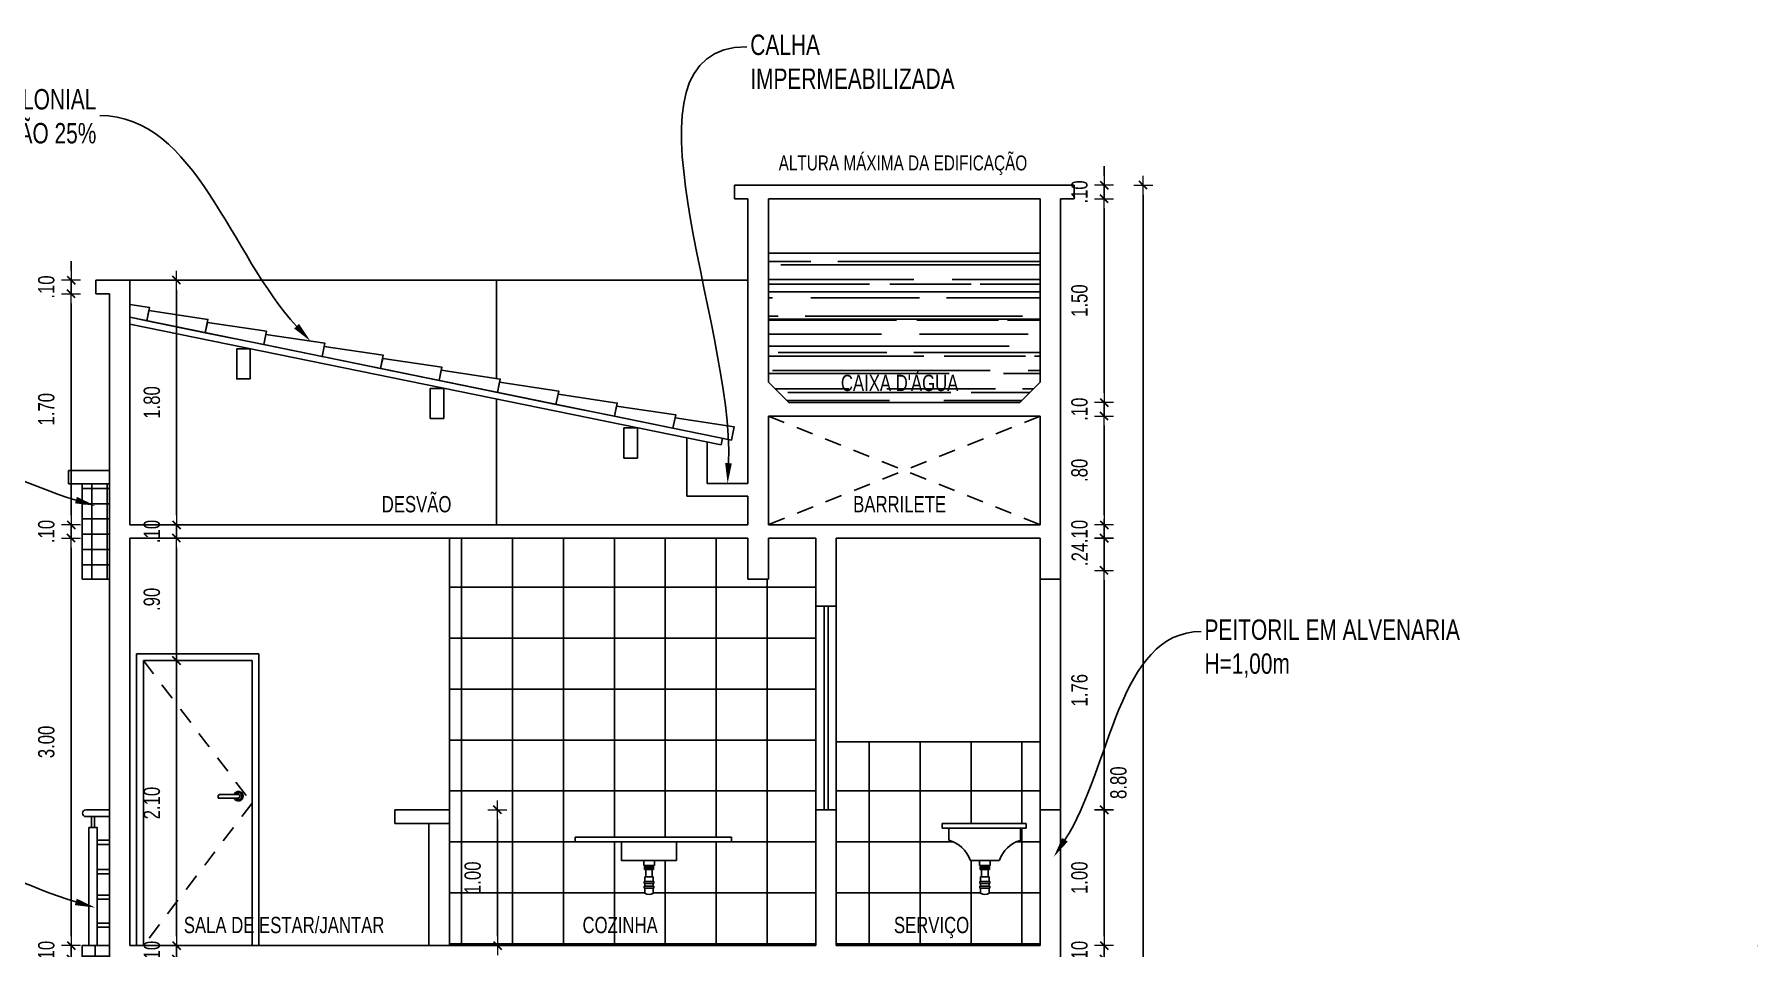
# Model space of a CAD drawing. Extents: x 425 to 531, y 796 to 840.
# Drawn here: x 479.01 to 491.63, y 801.89 to 808.62 of the extents above; entities that cross this region are included whole.
import ezdxf
from ezdxf import colors
from ezdxf.entities.mleader import LeaderData, LeaderLine
from ezdxf.enums import TextEntityAlignment as Align
from ezdxf.math import Vec2, Vec3

# ---------------------------------------------------------------- set-up
doc = ezdxf.new("R2010")
doc.units = 0
doc.header["$MEASUREMENT"] = 0
doc.header["$PDSIZE"] = -5
doc.linetypes.add('CONTINU', pattern=[0])
doc.linetypes.add('HIDDEN2', pattern=[0.1875, 0.125, -0.0625])
doc.layers.get('0').update_dxf_attribs({"linetype": 'CONTINUOUS'})
doc.layers.get('Defpoints').update_dxf_attribs({"linetype": 'CONTINUOUS'})
for name, color, linetype in [('AR-PIS', 1, 'CONTINUOUS'), ('BANHO_COZINHA', 7, 'CONTINUOUS'), ('COTA', 7, 'CONTINUOUS'), ('E-pen-y', 2, 'CONTINUOUS'), ('E-txt-g', 3, 'CONTINUOUS'), ('Indic_Corte_Vista', 2, 'CONTINUOUS'), ('VIGA H20', 2, 'CONTINUOUS')]:
    doc.layers.add(name, color=color, linetype=linetype)
for name, color, linetype, lineweight in [('E-Pen-C', 4, 'CONTINUOUS', 15), ('E-Pen-G', 3, 'CONTINUOUS', 30), ('E-Txt-W', 7, 'CONTINUOUS', 20)]:
    doc.layers.add(name, color=color, linetype=linetype, lineweight=lineweight)
doc.styles.add('F2', font='swisscl.ttf')
doc.styles.add('REG60', font='romans.shx', dxfattribs={"width": 0.8, "height": 0.15})
doc.styles.add('REG80', font='romans.shx', dxfattribs={"width": 0.8, "height": 0.2})
doc.dimstyles.new('DIMENSION-1', dxfattribs={"dimtxt": 0.11, "dimasz": 0.07, "dimexe": 1, "dimexo": 0, "dimgap": 0.12, "dimtad": 1, "dimzin": 7, "dimdsep": 46, "dimtxsty": 'F2', "dimblk1": 'TRACO', "dimblk2": 'TRACO', "dimsah": 1, "dimcen": 1, "dimse1": 1, "dimse2": 1, "dimclrd": 256, "dimclre": 256, "dimclrt": 6, "dimadec": 0, "dimazin": 0, "dimtfac": 1, "dimtix": 1, "dimtmove": 2, "dimatfit": 3, "dimldrblk": 'TRACO', "dimfxl": 1, "dimtolj": 1, "dimtzin": 0, "dimarcsym": 0})
pattern_1 = [(90, (-255.0918, -8.078), (-0.375, 6e-17), []), (180, (-255.0918, -8.078), (-6e-17, -0.375), [])]

# ---------------------------------------------------------------- blocks, each defined once
blk = doc.blocks.new('TRACO')
at = {"layer": 'E-Pen-C'}
for p, q in [((-1, 0), (1, 0)), ((0, 1), (0, -1))]:
    blk.add_line(p, q, dxfattribs=at)
at = {"layer": 'E-Pen-G'}
blk.add_line((-0.42, -0.42), (0.42, 0.42), dxfattribs=at)
blk = doc.blocks.new('*D120')
at = {"color": 4, "linetype": 'Continuous', "lineweight": -2, "transparency": 16777216}
blk.add_line((491.77, 798.778), (491.77, 801.838), dxfattribs=at)
at = {"layer": 'Defpoints', "color": 0, "linetype": 'CONTINU', "transparency": 16777216}
for p in [(491.77, 801.908), (492.048, 801.908), (492.048, 798.708)]:
    blk.add_point(p, dxfattribs=at)
at = {"color": 4, "linetype": 'CONTINU', "lineweight": -2, "transparency": 16777216, "xscale": 0.07, "yscale": 0.07, "zscale": 0.07}
for p, rotation in [((491.77, 801.908), 90), ((491.77, 798.708), 270)]:
    blk.add_blockref('TRACO', p, dxfattribs=dict(at, rotation=rotation))
at = {"color": 4, "linetype": 'CONTINU', "transparency": 16777216, "insert": (491.588, 800.308), "char_height": 0.12, "attachment_point": 5, "rotation": 90, "style": 'F2'}
blk.add_mtext('\\A1;3.20', dxfattribs=at)
blk = doc.blocks.new('TXT-AMB75')
at = {"layer": 'E-txt-g', "style": 'REG80', "width": 0.8, "flags": 8}
blk.add_attdef('TXT', text='', height=0.2, dxfattribs=at).set_placement((0.005, 0.296), align=Align.CENTER)
at = {"layer": 'E-Txt-W', "style": 'REG60', "width": 0.8, "flags": 8}
blk.add_attdef('TXT', text='', height=0.15, dxfattribs=at).set_placement((0.005, 0.027), align=Align.CENTER)
blk = doc.blocks.new('*D418')
at = {"color": 4, "linetype": 'Continuous', "lineweight": -2, "transparency": 16777216}
blk.add_line((479.285, 804.838), (479.285, 801.978), dxfattribs=at)
at = {"layer": 'Defpoints', "color": 0, "linetype": 'CONTINU', "transparency": 16777216}
for p in [(479.646, 804.908), (479.285, 801.908), (479.646, 801.908)]:
    blk.add_point(p, dxfattribs=at)
at = {"color": 4, "linetype": 'CONTINU', "lineweight": -2, "transparency": 16777216, "xscale": 0.07, "yscale": 0.07, "zscale": 0.07}
for p, rotation in [((479.285, 804.908), 90), ((479.285, 801.908), 270)]:
    blk.add_blockref('TRACO', p, dxfattribs=dict(at, rotation=rotation))
at = {"color": 4, "linetype": 'CONTINU', "transparency": 16777216, "insert": (479.103, 803.408), "char_height": 0.12, "attachment_point": 5, "rotation": 90, "style": 'F2'}
blk.add_mtext('\\A1;3.00', dxfattribs=at)
blk = doc.blocks.new('*D415')
at = {"color": 4, "linetype": 'Continuous', "lineweight": -2, "transparency": 16777216}
for p, q in [((479.285, 806.878), (479.285, 806.948)), ((479.285, 806.808), (479.285, 806.708)), ((479.285, 806.638), (479.285, 806.568))]:
    blk.add_line(p, q, dxfattribs=at)
at = {"layer": 'Defpoints', "color": 0, "linetype": 'CONTINU', "transparency": 16777216}
for p in [(479.995, 806.808), (479.285, 806.708), (479.995, 806.708)]:
    blk.add_point(p, dxfattribs=at)
at = {"color": 4, "linetype": 'CONTINU', "lineweight": -2, "transparency": 16777216, "xscale": 0.07, "yscale": 0.07, "zscale": 0.07}
for p, rotation in [((479.285, 806.808), 270), ((479.285, 806.708), 90)]:
    blk.add_blockref('TRACO', p, dxfattribs=dict(at, rotation=rotation))
at = {"color": 4, "linetype": 'CONTINU', "transparency": 16777216, "insert": (479.103, 806.758), "char_height": 0.12, "attachment_point": 5, "rotation": 90, "style": 'F2'}
blk.add_mtext('\\A1;.10', dxfattribs=at)
blk = doc.blocks.new('*D416')
at = {"color": 4, "linetype": 'Continuous', "lineweight": -2, "transparency": 16777216}
blk.add_line((479.285, 806.638), (479.285, 805.078), dxfattribs=at)
at = {"layer": 'Defpoints', "color": 0, "linetype": 'CONTINU', "transparency": 16777216}
for p in [(479.695, 806.708), (479.285, 805.008), (479.945, 805.008)]:
    blk.add_point(p, dxfattribs=at)
at = {"color": 4, "linetype": 'CONTINU', "lineweight": -2, "transparency": 16777216, "xscale": 0.07, "yscale": 0.07, "zscale": 0.07}
for p, rotation in [((479.285, 806.708), 90), ((479.285, 805.008), 270)]:
    blk.add_blockref('TRACO', p, dxfattribs=dict(at, rotation=rotation))
at = {"color": 4, "linetype": 'CONTINU', "transparency": 16777216, "insert": (479.103, 805.858), "char_height": 0.12, "attachment_point": 5, "rotation": 90, "style": 'F2'}
blk.add_mtext('\\A1;1.70', dxfattribs=at)
blk = doc.blocks.new('*D417')
at = {"color": 4, "linetype": 'Continuous', "lineweight": -2, "transparency": 16777216}
for p, q in [((479.285, 805.078), (479.285, 805.148)), ((479.285, 805.008), (479.285, 804.908)), ((479.285, 804.838), (479.285, 804.768))]:
    blk.add_line(p, q, dxfattribs=at)
at = {"layer": 'Defpoints', "color": 0, "linetype": 'CONTINU', "transparency": 16777216}
for p in [(479.285, 804.908), (479.945, 805.008), (479.945, 804.908)]:
    blk.add_point(p, dxfattribs=at)
at = {"color": 4, "linetype": 'CONTINU', "lineweight": -2, "transparency": 16777216, "xscale": 0.07, "yscale": 0.07, "zscale": 0.07}
for p, rotation in [((479.285, 805.008), 270), ((479.285, 804.908), 90)]:
    blk.add_blockref('TRACO', p, dxfattribs=dict(at, rotation=rotation))
at = {"color": 4, "linetype": 'CONTINU', "transparency": 16777216, "insert": (479.103, 804.958), "char_height": 0.12, "attachment_point": 5, "rotation": 90, "style": 'F2'}
blk.add_mtext('\\A1;.10', dxfattribs=at)
blk = doc.blocks.new('*D446')
at = {"color": 4, "linetype": 'Continuous', "lineweight": -2, "transparency": 16777216}
for p, q in [((479.285, 801.978), (479.285, 802.048)), ((479.285, 801.908), (479.285, 801.808)), ((479.285, 801.738), (479.285, 801.668))]:
    blk.add_line(p, q, dxfattribs=at)
at = {"layer": 'Defpoints', "color": 0, "linetype": 'CONTINU', "transparency": 16777216}
for p in [(479.946, 801.908), (479.285, 801.808), (479.946, 801.808)]:
    blk.add_point(p, dxfattribs=at)
at = {"color": 4, "linetype": 'CONTINU', "lineweight": -2, "transparency": 16777216, "xscale": 0.07, "yscale": 0.07, "zscale": 0.07}
for p, rotation in [((479.285, 801.908), 270), ((479.285, 801.808), 90)]:
    blk.add_blockref('TRACO', p, dxfattribs=dict(at, rotation=rotation))
at = {"color": 4, "linetype": 'CONTINU', "transparency": 16777216, "insert": (479.103, 801.858), "char_height": 0.12, "attachment_point": 5, "rotation": 90, "style": 'F2'}
blk.add_mtext('\\A1;.10', dxfattribs=at)
blk = doc.blocks.new('*D423')
at = {"color": 4, "linetype": 'Continuous', "lineweight": -2, "transparency": 16777216}
for p, q in [((480.061, 801.978), (480.061, 802.048)), ((480.061, 801.808), (480.061, 801.908)), ((480.061, 801.738), (480.061, 801.668))]:
    blk.add_line(p, q, dxfattribs=at)
at = {"layer": 'Defpoints', "color": 0, "linetype": 'CONTINU', "transparency": 16777216}
for p in [(479.717, 801.908), (480.061, 801.908), (479.717, 801.808)]:
    blk.add_point(p, dxfattribs=at)
at = {"color": 4, "linetype": 'CONTINU', "lineweight": -2, "transparency": 16777216, "xscale": 0.07, "yscale": 0.07, "zscale": 0.07}
for p, rotation in [((480.061, 801.908), 270), ((480.061, 801.808), 90)]:
    blk.add_blockref('TRACO', p, dxfattribs=dict(at, rotation=rotation))
at = {"color": 4, "linetype": 'CONTINU', "transparency": 16777216, "insert": (479.88, 801.858), "char_height": 0.12, "attachment_point": 5, "rotation": 90, "style": 'F2'}
blk.add_mtext('\\A1;.10', dxfattribs=at)
blk = doc.blocks.new('*D424')
at = {"color": 4, "linetype": 'Continuous', "lineweight": -2, "transparency": 16777216}
blk.add_line((480.061, 801.978), (480.061, 803.938), dxfattribs=at)
at = {"layer": 'Defpoints', "color": 0, "linetype": 'CONTINU', "transparency": 16777216}
for p in [(479.817, 804.008), (480.061, 804.008), (479.717, 801.908)]:
    blk.add_point(p, dxfattribs=at)
at = {"color": 4, "linetype": 'CONTINU', "lineweight": -2, "transparency": 16777216, "xscale": 0.07, "yscale": 0.07, "zscale": 0.07}
for p, rotation in [((480.061, 804.008), 90), ((480.061, 801.908), 270)]:
    blk.add_blockref('TRACO', p, dxfattribs=dict(at, rotation=rotation))
at = {"color": 4, "linetype": 'CONTINU', "transparency": 16777216, "insert": (479.88, 802.958), "char_height": 0.12, "attachment_point": 5, "rotation": 90, "style": 'F2'}
blk.add_mtext('\\A1;2.10', dxfattribs=at)
blk = doc.blocks.new('*D426')
at = {"color": 4, "linetype": 'Continuous', "lineweight": -2, "transparency": 16777216}
for p, q in [((480.061, 805.078), (480.061, 805.148)), ((480.061, 804.908), (480.061, 805.008)), ((480.061, 804.838), (480.061, 804.768))]:
    blk.add_line(p, q, dxfattribs=at)
at = {"layer": 'Defpoints', "color": 0, "linetype": 'CONTINU', "transparency": 16777216}
for p in [(479.717, 805.008), (479.717, 804.908), (480.061, 805.008)]:
    blk.add_point(p, dxfattribs=at)
at = {"color": 4, "linetype": 'CONTINU', "lineweight": -2, "transparency": 16777216, "xscale": 0.07, "yscale": 0.07, "zscale": 0.07}
for p, rotation in [((480.061, 805.008), 270), ((480.061, 804.908), 90)]:
    blk.add_blockref('TRACO', p, dxfattribs=dict(at, rotation=rotation))
at = {"color": 4, "linetype": 'CONTINU', "transparency": 16777216, "insert": (479.88, 804.958), "char_height": 0.12, "attachment_point": 5, "rotation": 90, "style": 'F2'}
blk.add_mtext('\\A1;.10', dxfattribs=at)
blk = doc.blocks.new('*D425')
at = {"color": 4, "linetype": 'Continuous', "lineweight": -2, "transparency": 16777216}
blk.add_line((480.061, 804.078), (480.061, 804.838), dxfattribs=at)
at = {"layer": 'Defpoints', "color": 0, "linetype": 'CONTINU', "transparency": 16777216}
for p in [(479.717, 804.908), (480.061, 804.908), (479.817, 804.008)]:
    blk.add_point(p, dxfattribs=at)
at = {"color": 4, "linetype": 'CONTINU', "lineweight": -2, "transparency": 16777216, "xscale": 0.07, "yscale": 0.07, "zscale": 0.07}
for p, rotation in [((480.061, 804.908), 90), ((480.061, 804.008), 270)]:
    blk.add_blockref('TRACO', p, dxfattribs=dict(at, rotation=rotation))
at = {"color": 4, "linetype": 'CONTINU', "transparency": 16777216, "insert": (479.88, 804.458), "char_height": 0.12, "attachment_point": 5, "rotation": 90, "style": 'F2'}
blk.add_mtext('\\A1;.90', dxfattribs=at)
blk = doc.blocks.new('*D428')
at = {"color": 4, "linetype": 'Continuous', "lineweight": -2, "transparency": 16777216}
blk.add_line((482.423, 801.978), (482.423, 802.838), dxfattribs=at)
at = {"layer": 'Defpoints', "color": 0, "linetype": 'CONTINU', "transparency": 16777216}
for p in [(482.069, 802.908), (482.423, 802.908), (482.069, 801.908)]:
    blk.add_point(p, dxfattribs=at)
at = {"color": 4, "linetype": 'CONTINU', "lineweight": -2, "transparency": 16777216, "xscale": 0.07, "yscale": 0.07, "zscale": 0.07}
for p, rotation in [((482.423, 802.908), 90), ((482.423, 801.908), 270)]:
    blk.add_blockref('TRACO', p, dxfattribs=dict(at, rotation=rotation))
at = {"color": 4, "linetype": 'CONTINU', "transparency": 16777216, "insert": (482.241, 802.408), "char_height": 0.12, "attachment_point": 5, "rotation": 90, "style": 'F2'}
blk.add_mtext('\\A1;1.00', dxfattribs=at)
blk = doc.blocks.new('*D427')
at = {"color": 4, "linetype": 'Continuous', "lineweight": -2, "transparency": 16777216}
blk.add_line((480.061, 805.078), (480.061, 806.738), dxfattribs=at)
at = {"layer": 'Defpoints', "color": 0, "linetype": 'CONTINU', "transparency": 16777216}
for p in [(479.717, 806.808), (480.061, 806.808), (479.717, 805.008)]:
    blk.add_point(p, dxfattribs=at)
at = {"color": 4, "linetype": 'CONTINU', "lineweight": -2, "transparency": 16777216, "xscale": 0.07, "yscale": 0.07, "zscale": 0.07}
for p, rotation in [((480.061, 806.808), 90), ((480.061, 805.008), 270)]:
    blk.add_blockref('TRACO', p, dxfattribs=dict(at, rotation=rotation))
at = {"color": 4, "linetype": 'CONTINU', "transparency": 16777216, "insert": (479.88, 805.908), "char_height": 0.12, "attachment_point": 5, "rotation": 90, "style": 'F2'}
blk.add_mtext('\\A1;1.80', dxfattribs=at)
blk = doc.blocks.new('*D434')
at = {"color": 4, "linetype": 'Continuous', "lineweight": -2, "transparency": 16777216}
for p, q in [((486.888, 801.978), (486.888, 802.048)), ((486.888, 801.808), (486.888, 801.908)), ((486.888, 801.738), (486.888, 801.668))]:
    blk.add_line(p, q, dxfattribs=at)
at = {"layer": 'Defpoints', "color": 0, "linetype": 'CONTINU', "transparency": 16777216}
for p in [(486.417, 801.908), (486.888, 801.908), (486.417, 801.808)]:
    blk.add_point(p, dxfattribs=at)
at = {"color": 4, "linetype": 'CONTINU', "lineweight": -2, "transparency": 16777216, "xscale": 0.07, "yscale": 0.07, "zscale": 0.07}
for p, rotation in [((486.888, 801.908), 270), ((486.888, 801.808), 90)]:
    blk.add_blockref('TRACO', p, dxfattribs=dict(at, rotation=rotation))
at = {"color": 4, "linetype": 'CONTINU', "transparency": 16777216, "insert": (486.707, 801.858), "char_height": 0.12, "attachment_point": 5, "rotation": 90, "style": 'F2'}
blk.add_mtext('\\A1;.10', dxfattribs=at)
blk = doc.blocks.new('*D435')
at = {"color": 4, "linetype": 'Continuous', "lineweight": -2, "transparency": 16777216}
blk.add_line((486.888, 801.978), (486.888, 802.838), dxfattribs=at)
at = {"layer": 'Defpoints', "color": 0, "linetype": 'CONTINU', "transparency": 16777216}
for p in [(486.567, 802.908), (486.888, 802.908), (486.417, 801.908)]:
    blk.add_point(p, dxfattribs=at)
at = {"color": 4, "linetype": 'CONTINU', "lineweight": -2, "transparency": 16777216, "xscale": 0.07, "yscale": 0.07, "zscale": 0.07}
for p, rotation in [((486.888, 802.908), 90), ((486.888, 801.908), 270)]:
    blk.add_blockref('TRACO', p, dxfattribs=dict(at, rotation=rotation))
at = {"color": 4, "linetype": 'CONTINU', "transparency": 16777216, "insert": (486.707, 802.408), "char_height": 0.12, "attachment_point": 5, "rotation": 90, "style": 'F2'}
blk.add_mtext('\\A1;1.00', dxfattribs=at)
blk = doc.blocks.new('*D436')
at = {"color": 4, "linetype": 'Continuous', "lineweight": -2, "transparency": 16777216}
blk.add_line((486.888, 802.978), (486.888, 804.6), dxfattribs=at)
at = {"layer": 'Defpoints', "color": 0, "linetype": 'CONTINU', "transparency": 16777216}
for p in [(486.417, 804.67), (486.888, 804.67), (486.567, 802.908)]:
    blk.add_point(p, dxfattribs=at)
at = {"color": 4, "linetype": 'CONTINU', "lineweight": -2, "transparency": 16777216, "xscale": 0.07, "yscale": 0.07, "zscale": 0.07}
for p, rotation in [((486.888, 804.67), 90), ((486.888, 802.908), 270)]:
    blk.add_blockref('TRACO', p, dxfattribs=dict(at, rotation=rotation))
at = {"color": 4, "linetype": 'CONTINU', "transparency": 16777216, "insert": (486.707, 803.789), "char_height": 0.12, "attachment_point": 5, "rotation": 90, "style": 'F2'}
blk.add_mtext('\\A1;1.76', dxfattribs=at)
blk = doc.blocks.new('*D437')
at = {"color": 4, "linetype": 'Continuous', "lineweight": -2, "transparency": 16777216}
for p, q in [((486.888, 804.978), (486.888, 805.048)), ((486.888, 804.67), (486.888, 804.908)), ((486.888, 804.6), (486.888, 804.53))]:
    blk.add_line(p, q, dxfattribs=at)
at = {"layer": 'Defpoints', "color": 0, "linetype": 'CONTINU', "transparency": 16777216}
for p in [(486.417, 804.908), (486.888, 804.908), (486.417, 804.67)]:
    blk.add_point(p, dxfattribs=at)
at = {"color": 4, "linetype": 'CONTINU', "lineweight": -2, "transparency": 16777216, "xscale": 0.07, "yscale": 0.07, "zscale": 0.07}
for p, rotation in [((486.888, 804.908), 270), ((486.888, 804.67), 90)]:
    blk.add_blockref('TRACO', p, dxfattribs=dict(at, rotation=rotation))
at = {"color": 4, "linetype": 'CONTINU', "transparency": 16777216, "insert": (486.708, 804.789), "char_height": 0.12, "attachment_point": 5, "rotation": 90, "style": 'F2'}
blk.add_mtext('\\A1;.24', dxfattribs=at)
blk = doc.blocks.new('*D438')
at = {"color": 4, "linetype": 'Continuous', "lineweight": -2, "transparency": 16777216}
for p, q in [((486.888, 805.078), (486.888, 805.148)), ((486.888, 804.908), (486.888, 805.008)), ((486.888, 804.838), (486.888, 804.768))]:
    blk.add_line(p, q, dxfattribs=at)
at = {"layer": 'Defpoints', "color": 0, "linetype": 'CONTINU', "transparency": 16777216}
for p in [(486.417, 805.008), (486.417, 804.908), (486.888, 805.008)]:
    blk.add_point(p, dxfattribs=at)
at = {"color": 4, "linetype": 'CONTINU', "lineweight": -2, "transparency": 16777216, "xscale": 0.07, "yscale": 0.07, "zscale": 0.07}
for p, rotation in [((486.888, 805.008), 270), ((486.888, 804.908), 90)]:
    blk.add_blockref('TRACO', p, dxfattribs=dict(at, rotation=rotation))
at = {"color": 4, "linetype": 'CONTINU', "transparency": 16777216, "insert": (486.707, 804.958), "char_height": 0.12, "attachment_point": 5, "rotation": 90, "style": 'F2'}
blk.add_mtext('\\A1;.10', dxfattribs=at)
blk = doc.blocks.new('*D439')
at = {"color": 4, "linetype": 'Continuous', "lineweight": -2, "transparency": 16777216}
blk.add_line((486.888, 805.078), (486.888, 805.738), dxfattribs=at)
at = {"layer": 'Defpoints', "color": 0, "linetype": 'CONTINU', "transparency": 16777216}
for p in [(486.417, 805.808), (486.888, 805.808), (486.417, 805.008)]:
    blk.add_point(p, dxfattribs=at)
at = {"color": 4, "linetype": 'CONTINU', "lineweight": -2, "transparency": 16777216, "xscale": 0.07, "yscale": 0.07, "zscale": 0.07}
for p, rotation in [((486.888, 805.808), 90), ((486.888, 805.008), 270)]:
    blk.add_blockref('TRACO', p, dxfattribs=dict(at, rotation=rotation))
at = {"color": 4, "linetype": 'CONTINU', "transparency": 16777216, "insert": (486.707, 805.408), "char_height": 0.12, "attachment_point": 5, "rotation": 90, "style": 'F2'}
blk.add_mtext('\\A1;.80', dxfattribs=at)
blk = doc.blocks.new('*D440')
at = {"color": 4, "linetype": 'Continuous', "lineweight": -2, "transparency": 16777216}
for p, q in [((486.888, 805.978), (486.888, 806.048)), ((486.888, 805.808), (486.888, 805.908)), ((486.888, 805.738), (486.888, 805.668))]:
    blk.add_line(p, q, dxfattribs=at)
at = {"layer": 'Defpoints', "color": 0, "linetype": 'CONTINU', "transparency": 16777216}
for p in [(486.267, 805.908), (486.417, 805.808), (486.888, 805.908)]:
    blk.add_point(p, dxfattribs=at)
at = {"color": 4, "linetype": 'CONTINU', "lineweight": -2, "transparency": 16777216, "xscale": 0.07, "yscale": 0.07, "zscale": 0.07}
for p, rotation in [((486.888, 805.908), 270), ((486.888, 805.808), 90)]:
    blk.add_blockref('TRACO', p, dxfattribs=dict(at, rotation=rotation))
at = {"color": 4, "linetype": 'CONTINU', "transparency": 16777216, "insert": (486.707, 805.858), "char_height": 0.12, "attachment_point": 5, "rotation": 90, "style": 'F2'}
blk.add_mtext('\\A1;.10', dxfattribs=at)
blk = doc.blocks.new('*D441')
at = {"color": 4, "linetype": 'Continuous', "lineweight": -2, "transparency": 16777216}
blk.add_line((486.888, 805.978), (486.888, 807.338), dxfattribs=at)
at = {"layer": 'Defpoints', "color": 0, "linetype": 'CONTINU', "transparency": 16777216}
for p in [(486.417, 807.408), (486.888, 807.408), (486.267, 805.908)]:
    blk.add_point(p, dxfattribs=at)
at = {"color": 4, "linetype": 'CONTINU', "lineweight": -2, "transparency": 16777216, "xscale": 0.07, "yscale": 0.07, "zscale": 0.07}
for p, rotation in [((486.888, 807.408), 90), ((486.888, 805.908), 270)]:
    blk.add_blockref('TRACO', p, dxfattribs=dict(at, rotation=rotation))
at = {"color": 4, "linetype": 'CONTINU', "transparency": 16777216, "insert": (486.707, 806.658), "char_height": 0.12, "attachment_point": 5, "rotation": 90, "style": 'F2'}
blk.add_mtext('\\A1;1.50', dxfattribs=at)
blk = doc.blocks.new('*D442')
at = {"color": 4, "linetype": 'Continuous', "lineweight": -2, "transparency": 16777216}
for p, q in [((486.888, 807.578), (486.888, 807.648)), ((486.888, 807.408), (486.888, 807.508)), ((486.888, 807.338), (486.888, 807.268))]:
    blk.add_line(p, q, dxfattribs=at)
at = {"layer": 'Defpoints', "color": 0, "linetype": 'CONTINU', "transparency": 16777216}
for p in [(486.667, 807.508), (486.888, 807.508), (486.417, 807.408)]:
    blk.add_point(p, dxfattribs=at)
at = {"color": 4, "linetype": 'CONTINU', "lineweight": -2, "transparency": 16777216, "xscale": 0.07, "yscale": 0.07, "zscale": 0.07}
for p, rotation in [((486.888, 807.508), 270), ((486.888, 807.408), 90)]:
    blk.add_blockref('TRACO', p, dxfattribs=dict(at, rotation=rotation))
at = {"color": 4, "linetype": 'CONTINU', "transparency": 16777216, "insert": (486.707, 807.458), "char_height": 0.12, "attachment_point": 5, "rotation": 90, "style": 'F2'}
blk.add_mtext('\\A1;.10', dxfattribs=at)
blk = doc.blocks.new('*D443')
at = {"color": 4, "linetype": 'Continuous', "lineweight": -2, "transparency": 16777216}
blk.add_line((487.176, 807.438), (487.176, 798.778), dxfattribs=at)
at = {"layer": 'Defpoints', "color": 0, "linetype": 'CONTINU', "transparency": 16777216}
for p in [(486.402, 807.508), (486.525, 798.708), (487.176, 798.708)]:
    blk.add_point(p, dxfattribs=at)
at = {"color": 4, "linetype": 'CONTINU', "lineweight": -2, "transparency": 16777216, "xscale": 0.07, "yscale": 0.07, "zscale": 0.07}
for p, rotation in [((487.176, 807.508), 90), ((487.176, 798.708), 270)]:
    blk.add_blockref('TRACO', p, dxfattribs=dict(at, rotation=rotation))
at = {"color": 4, "linetype": 'CONTINU', "transparency": 16777216, "insert": (486.994, 803.108), "char_height": 0.12, "attachment_point": 5, "rotation": 90, "style": 'F2'}
blk.add_mtext('\\A1;8.80', dxfattribs=at)

msp = doc.modelspace()

# ---------------------------------------------------------------- hatches: boundary and pattern name
h = msp.add_hatch()
h.set_pattern_fill('ANSI37,_O', color=8, scale=3, angle=45)
h.set_pattern_definition(pattern_1)
h.paths.add_polyline_path([(482.069, 804.908), (482.069, 802.908), (482.069, 802.808), (482.069, 801.908), (484.767, 801.908), (484.767, 804.408), (484.767, 804.908), (484.417, 804.908), (484.417, 804.608), (484.267, 804.608), (484.267, 804.908)])
h.paths.add_polyline_path([(484.145, 802.708), (484.145, 802.673), (483.74, 802.673), (483.74, 802.536), (483.578, 802.536), (483.578, 802.499), (483.57, 802.499), (483.57, 802.489), (483.572, 802.489), (483.572, 802.469), (483.563, 802.469), (483.563, 802.414), (483.57, 802.414), (483.57, 802.38), (483.575, 802.38), (483.575, 802.365), (483.57, 802.365), (483.57, 802.346), (483.575, 802.346), (483.575, 802.331), (483.57, 802.331), (483.57, 802.294, -0.316623), (483.507, 802.294), (483.507, 802.331), (483.502, 802.331), (483.502, 802.346), (483.507, 802.346), (483.507, 802.365), (483.502, 802.365), (483.502, 802.38), (483.507, 802.38), (483.507, 802.414), (483.515, 802.414), (483.515, 802.469), (483.505, 802.469), (483.505, 802.489), (483.507, 802.499), (483.5, 802.499), (483.5, 802.536), (483.336, 802.536), (483.336, 802.673), (482.995, 802.673), (482.995, 802.708)], flags=16)
h = msp.add_hatch()
h.set_pattern_fill('ANSI37,_O', color=8, scale=3, angle=45)
h.set_pattern_definition(pattern_1)
h.paths.add_polyline_path([(484.917, 803.408), (484.917, 801.908), (486.417, 801.908), (486.417, 802.908), (486.417, 803.408)])
h.paths.add_polyline_path([(485.696, 802.808), (486.315, 802.808), (486.315, 802.773), (486.272, 802.773), (486.272, 802.683, 0.245754), (486.117, 802.536), (486.05, 802.536), (486.05, 802.499), (486.042, 802.499), (486.042, 802.489), (486.044, 802.489), (486.044, 802.469), (486.035, 802.469), (486.035, 802.414), (486.042, 802.414), (486.042, 802.38), (486.047, 802.38), (486.047, 802.365), (486.042, 802.365), (486.042, 802.346), (486.047, 802.346), (486.047, 802.331), (486.042, 802.331), (486.042, 802.294, -0.316623), (485.979, 802.294), (485.979, 802.331), (485.974, 802.331), (485.974, 802.346), (485.979, 802.346), (485.979, 802.365), (485.974, 802.365), (485.974, 802.38), (485.979, 802.38), (485.979, 802.414), (485.986, 802.414), (485.986, 802.469), (485.977, 802.469), (485.977, 802.489), (485.979, 802.499), (485.971, 802.499), (485.971, 802.536), (485.903, 802.536, 0.248879), (485.745, 802.684), (485.745, 802.773), (485.696, 802.773)], flags=16)
at = {"layer": 'COTA', "linetype": 'Continuous'}
h = msp.add_hatch(dxfattribs=at)
h.set_pattern_fill('AR-RROOF', color=8, scale=0.2, style=0)
h.set_pattern_definition([(0, (-255.0918, -8.078), (0.44, 0.2), [3, -0.4, 1, -0.2]), (0, (-254.8258, -7.978), (-0.2, 0.266), [0.6, -0.066, 1.2, -0.15]), (0, (-254.9918, -7.908), (1.04, 0.134), [1.6, -0.28, 0.8, -0.2])])
h.paths.add_polyline_path([(484.417, 807.008), (484.417, 806.058), (484.567, 805.908), (486.267, 805.908), (486.417, 806.058), (486.417, 807.008)])
h.paths.add_polyline_path([(484.921, 805.951), (485.844, 805.951), (485.844, 806.182), (484.921, 806.182)], flags=24)
at = {"layer": 'Indic_Corte_Vista', "linetype": 'Continuous'}
h = msp.add_hatch(dxfattribs=at)
h.set_pattern_fill('ANSI37', color=8, scale=0.9, angle=135, style=0)
h.set_pattern_definition([(180, (0.3, 0), (-1e-17, -0.1125), []), (270, (0.3, 0), (0.1125, -1e-17), [])])
h.paths.add_polyline_path([(479.49, 804.313), (479.738, 804.313), (479.738, 804.566), (479.49, 804.566)], flags=9)
h.paths.add_polyline_path([(479.567, 804.608), (479.567, 805.308), (479.367, 805.308), (479.367, 804.608)])
h = msp.add_hatch(dxfattribs=at)
h.set_pattern_fill('ANSI37', color=8, scale=0.9, angle=135, style=0)
h.set_pattern_definition([(180, (57.92553, 79.69261), (-1e-17, -0.1125), []), (270, (57.92553, 79.69261), (0.1125, -1e-17), [])])
h.paths.add_polyline_path([(479.367, 801.408), (479.567, 801.408), (479.567, 801.908), (479.367, 801.908)])

# ---------------------------------------------------------------- linework, layer by layer
at = {"color": 1, "linetype": 'CONTINU'}
for p, q in [((486.667, 807.508), (484.167, 807.508)), ((484.167, 807.508), (484.167, 807.408)), ((486.667, 807.508), (486.667, 807.408)), ((484.267, 807.408), (484.167, 807.408)), ((484.267, 807.408), (484.267, 805.311)), ((484.417, 807.408), (484.417, 806.058)), ((486.417, 807.408), (484.417, 807.408)), ((486.417, 807.408), (486.417, 806.058)), ((486.567, 807.408), (486.567, 804.608)), ((486.667, 807.408), (486.567, 807.408)), ((479.717, 806.808), (479.467, 806.808)), ((479.467, 806.808), (479.467, 806.708)), ((479.717, 806.808), (479.717, 805.008)), ((479.567, 806.708), (479.467, 806.708)), ((479.567, 806.708), (479.567, 801.308)), ((484.417, 806.058), (484.567, 805.908)), ((486.417, 806.058), (486.267, 805.908)), ((484.417, 805.808), (484.417, 805.008)), ((486.417, 805.808), (484.417, 805.808)), ((486.267, 805.908), (484.567, 805.908)), ((486.417, 805.808), (486.417, 805.008)), ((484.267, 805.217), (484.267, 805.008)), ((484.267, 805.008), (479.717, 805.008)), ((479.717, 804.908), (479.717, 801.908)), ((484.267, 804.908), (479.717, 804.908)), ((484.267, 804.908), (484.267, 804.608)), ((486.417, 805.008), (484.417, 805.008)), ((484.417, 804.908), (484.417, 804.608)), ((484.767, 804.908), (484.417, 804.908)), ((484.767, 804.908), (484.767, 804.408)), ((486.417, 804.908), (484.917, 804.908)), ((484.917, 804.908), (484.917, 804.408)), ((486.417, 804.908), (486.417, 804.608)), ((484.417, 804.608), (484.267, 804.608)), ((486.567, 804.608), (486.417, 804.608)), ((484.917, 804.408), (484.767, 804.408)), ((484.767, 802.908), (484.767, 801.908)), ((484.917, 802.908), (484.767, 802.908)), ((484.917, 802.908), (484.917, 801.908)), ((486.417, 802.908), (486.417, 801.908)), ((486.567, 802.908), (486.417, 802.908)), ((486.567, 802.908), (486.567, 801.308)), ((484.767, 801.908), (479.717, 801.908)), ((484.767, 801.908), (484.417, 801.908)), ((486.417, 801.908), (484.917, 801.908))]:
    msp.add_line(p, q, dxfattribs=at)
at = {"color": 7, "linetype": 'CONTINU'}
for p, q in [((486.417, 807.008), (484.417, 807.008)), ((482.417, 806.808), (479.717, 806.808)), ((482.417, 806.808), (482.417, 806.084)), ((482.417, 805.933), (482.417, 805.008)), ((484.827, 804.408), (484.827, 802.908)), ((484.857, 804.408), (484.857, 802.908))]:
    msp.add_line(p, q, dxfattribs=at)
at = {"color": 8, "linetype": 'CONTINU'}
for p, q in [((484.267, 806.808), (482.417, 806.808)), ((482.069, 802.908), (482.069, 804.908)), ((486.417, 804.608), (486.417, 802.908)), ((486.567, 804.608), (486.567, 802.908)), ((484.767, 804.408), (484.767, 802.908)), ((484.917, 804.408), (484.917, 802.908)), ((486.417, 803.408), (484.917, 803.408))]:
    msp.add_line(p, q, dxfattribs=at)
at = {"color": 8, "linetype": 'HIDDEN2'}
for p, q in [((484.417, 805.808), (486.417, 805.008)), ((486.417, 805.808), (484.417, 805.008))]:
    msp.add_line(p, q, dxfattribs=at)
at = {"color": 1, "linetype": 'Continuous'}
for p, q in [((483.817, 805.647), (483.817, 805.217)), ((483.967, 805.616), (483.967, 805.311)), ((483.967, 805.311), (484.267, 805.311)), ((483.817, 805.217), (484.267, 805.217))]:
    msp.add_line(p, q, dxfattribs=at)
at = {"color": 8, "linetype": 'Continuous', "ltscale": 0.35}
for p, q in [((479.267, 805.408), (479.567, 805.408)), ((479.267, 805.408), (479.267, 805.308)), ((479.267, 805.308), (479.567, 805.308)), ((479.367, 805.308), (479.367, 804.608)), ((479.367, 804.608), (479.567, 804.608)), ((479.394, 802.908), (479.567, 802.908)), ((479.394, 802.858), (479.567, 802.858)), ((479.478, 802.684), (479.567, 802.684)), ((479.478, 802.654), (479.567, 802.654)), ((479.478, 802.468), (479.567, 802.468)), ((479.478, 802.438), (479.567, 802.438)), ((479.478, 802.28), (479.567, 802.28)), ((479.478, 802.25), (479.567, 802.25)), ((479.478, 802.073), (479.567, 802.073)), ((479.478, 802.043), (479.567, 802.043))]:
    msp.add_line(p, q, dxfattribs=at)
at = {"color": 2, "linetype": 'Continuous', "ltscale": 0.35}
for p, q in [((482.069, 802.908), (482.069, 801.908)), ((481.919, 802.808), (481.919, 801.908))]:
    msp.add_line(p, q, dxfattribs=at)
for points in [[(479.842, 806.51), (479.862, 806.608), (479.717, 806.629)], [(480.272, 806.422), (480.292, 806.52), (479.857, 806.585), (479.842, 806.51), (480.272, 806.422)], [(479.717, 806.535), (479.842, 806.51)], [(480.703, 806.334), (480.723, 806.432), (480.288, 806.497), (480.272, 806.422), (480.703, 806.334)], [(481.133, 806.246), (481.153, 806.344), (480.718, 806.409), (480.703, 806.334), (481.133, 806.246)], [(481.563, 806.158), (481.583, 806.256), (481.148, 806.321), (481.133, 806.246), (481.563, 806.158)], [(481.994, 806.07), (482.014, 806.168), (481.579, 806.233), (481.563, 806.158), (481.994, 806.07)], [(482.424, 805.982), (482.444, 806.08), (482.009, 806.145), (481.994, 806.07), (482.424, 805.982)], [(482.854, 805.894), (482.874, 805.992), (482.439, 806.057), (482.424, 805.982), (482.854, 805.894)], [(483.285, 805.806), (483.305, 805.904), (482.87, 805.969), (482.854, 805.894), (483.285, 805.806)], [(483.715, 805.719), (483.735, 805.817), (483.3, 805.882), (483.285, 805.806), (483.715, 805.719)], [(484.145, 805.631), (484.165, 805.729), (483.73, 805.794), (483.715, 805.719), (484.145, 805.631)]]:
    msp.add_lwpolyline(points)
msp.add_lwpolyline([(481.669, 802.908), (482.069, 802.908), (482.069, 802.808), (481.669, 802.808)], close=True, dxfattribs=at)
at = {"color": 8, "linetype": 'Continuous', "ltscale": 0.35}
for points in [[(479.478, 801.908), (479.478, 802.777), (479.416, 802.777), (479.416, 801.908)], [(479.567, 801.908), (479.367, 801.908), (479.367, 801.408), (479.568, 801.408)]]:
    msp.add_lwpolyline(points, dxfattribs=at)
msp.add_lwpolyline([(479.458, 802.777), (479.436, 802.777), (479.436, 802.858), (479.458, 802.858)], close=True, dxfattribs=at)
msp.add_arc((479.394, 802.883), 0.025, 90, 270, dxfattribs=at)
at = {"layer": 'AR-PIS', "color": 8, "ltscale": 10}
for p, q in [((479.767, 804.058), (480.667, 804.058)), ((479.767, 804.058), (479.767, 801.908)), ((480.667, 804.058), (480.667, 801.908)), ((480.367, 802.995), (480.367, 803.01)), ((480.517, 803.02), (480.377, 803.02)), ((480.517, 802.995), (480.367, 802.995))]:
    msp.add_line(p, q, dxfattribs=at)
at = {"layer": 'AR-PIS', "color": 7, "ltscale": 10}
for p, q in [((479.817, 804.008), (480.617, 804.008)), ((479.817, 801.908), (479.817, 804.008)), ((480.617, 801.908), (480.617, 804.008))]:
    msp.add_line(p, q, dxfattribs=at)
at = {"layer": 'AR-PIS', "color": 8, "ltscale": 10}
for centre, radius, start, end in [((480.377, 803.01), 0.01, 90, 180), ((480.517, 803.008), 0.035, 200.9248, 159.0752), ((480.517, 803.008), 0.025, 210, 150), ((480.517, 803.008), 0.0125, 270, 90)]:
    msp.add_arc(centre, radius, start, end, dxfattribs=at)
at = {"layer": 'BANHO_COZINHA'}
for p, q in [((485.696, 802.808), (486.315, 802.808)), ((485.696, 802.808), (485.696, 802.773)), ((485.696, 802.773), (486.315, 802.773)), ((485.745, 802.773), (485.745, 802.684)), ((486.272, 802.773), (486.272, 802.683)), ((486.315, 802.808), (486.315, 802.773)), ((482.995, 802.708), (484.145, 802.708)), ((482.995, 802.708), (482.995, 802.673)), ((482.995, 802.673), (484.145, 802.673)), ((484.145, 802.708), (484.145, 802.673)), ((485.903, 802.536), (486.117, 802.536)), ((483.578, 802.499), (483.5, 802.499)), ((483.575, 802.38), (483.502, 802.38)), ((483.572, 802.489), (483.505, 802.489)), ((483.572, 802.48), (483.505, 802.48)), ((483.572, 802.478), (483.505, 802.478)), ((483.572, 802.469), (483.505, 802.469)), ((483.57, 802.414), (483.507, 802.414)), ((486.05, 802.499), (485.971, 802.499)), ((486.047, 802.38), (485.974, 802.38)), ((486.044, 802.489), (485.977, 802.489)), ((486.044, 802.48), (485.977, 802.48)), ((486.044, 802.478), (485.977, 802.478)), ((486.044, 802.469), (485.977, 802.469)), ((486.042, 802.414), (485.979, 802.414)), ((483.575, 802.365), (483.502, 802.365)), ((483.575, 802.346), (483.502, 802.346)), ((483.575, 802.331), (483.502, 802.331)), ((486.047, 802.365), (485.974, 802.365)), ((486.047, 802.346), (485.974, 802.346)), ((486.047, 802.331), (485.974, 802.331))]:
    msp.add_line(p, q, dxfattribs=at)
msp.add_lwpolyline([(483.336, 802.673), (483.74, 802.673), (483.74, 802.536), (483.336, 802.536)], close=True, dxfattribs=at)
for points in [[(483.5, 802.536), (483.5, 802.499)], [(483.578, 802.536), (483.578, 802.499)], [(485.971, 802.536), (485.971, 802.499)], [(486.05, 802.536), (486.05, 802.499)], [(483.502, 802.38), (483.502, 802.365)], [(483.505, 802.489), (483.505, 802.469)], [(483.507, 802.499), (483.507, 802.489)], [(483.507, 802.414), (483.507, 802.38)], [(483.515, 802.469), (483.515, 802.414)], [(483.563, 802.469), (483.563, 802.414)], [(483.57, 802.499), (483.57, 802.489)], [(483.57, 802.414), (483.57, 802.38)], [(483.572, 802.489), (483.572, 802.469)], [(483.575, 802.38), (483.575, 802.365)], [(485.974, 802.38), (485.974, 802.365)], [(485.977, 802.489), (485.977, 802.469)], [(485.979, 802.499), (485.979, 802.489)], [(485.979, 802.414), (485.979, 802.38)], [(485.986, 802.469), (485.986, 802.414)], [(486.035, 802.469), (486.035, 802.414)], [(486.042, 802.499), (486.042, 802.489)], [(486.042, 802.414), (486.042, 802.38)], [(486.044, 802.489), (486.044, 802.469)], [(486.047, 802.38), (486.047, 802.365)], [(483.502, 802.346), (483.502, 802.331)], [(483.507, 802.365), (483.507, 802.346)], [(483.507, 802.331), (483.507, 802.294)], [(483.57, 802.365), (483.57, 802.346)], [(483.57, 802.331), (483.57, 802.294)], [(483.575, 802.346), (483.575, 802.331)], [(485.974, 802.346), (485.974, 802.331)], [(485.979, 802.365), (485.979, 802.346)], [(485.979, 802.331), (485.979, 802.294)], [(486.042, 802.365), (486.042, 802.346)], [(486.042, 802.331), (486.042, 802.294)], [(486.047, 802.346), (486.047, 802.331)]]:
    msp.add_lwpolyline(points, dxfattribs=at)
for centre, radius, start, end in [((485.684, 802.462), 0.231, 18.8865, 74.7895), ((486.335, 802.462), 0.23, 105.8703, 161.0986), ((483.539, 802.339), 0.0549, 234.862, 305.138), ((486.011, 802.339), 0.0549, 234.862, 305.138)]:
    msp.add_arc(centre, radius, start, end, dxfattribs=at)
at = {"layer": 'COTA', "color": 8, "linetype": 'HIDDEN2'}
msp.add_lwpolyline([(479.817, 804.008), (480.617, 802.958), (479.817, 801.908)], dxfattribs=at)
at = {"layer": 'E-pen-y', "color": 2}
for p, q in [((479.717, 806.535), (484.145, 805.631)), ((479.717, 806.484), (484.07, 805.595)), ((484.08, 805.644), (484.07, 805.595))]:
    msp.add_line(p, q, dxfattribs=at)
for points in [[(480.603, 806.303), (480.504, 806.303), (480.504, 806.081), (480.603, 806.081)], [(482.028, 806.012), (481.929, 806.012), (481.929, 805.79), (482.028, 805.79)], [(483.453, 805.721), (483.354, 805.721), (483.354, 805.498), (483.453, 805.498)]]:
    msp.add_lwpolyline(points, close=True, dxfattribs=at)

# ---------------------------------------------------------------- block references
ref = msp.add_blockref('TXT-AMB75', (485.381, 805.776), dxfattribs=dict(xscale=-0.7290000000000001, yscale=0.7290000000000001, zscale=0.7290000000000001))
ref.add_attrib('TXT', "CAIXA D'ÁGUA", dxfattribs={"layer": 'E-txt-g', "color": 2, "height": 0.12, "style": 'F2'}).set_placement((485.383, 805.992), align=Align.CENTER)
ref = msp.add_blockref('TXT-AMB75', (481.826, 804.883), dxfattribs=dict(xscale=-0.7290000000000001, yscale=0.7290000000000001, zscale=0.7290000000000001))
ref.add_attrib('TXT', 'DESVÃO', dxfattribs={"layer": 'E-txt-g', "color": 2, "height": 0.12, "style": 'F2'}).set_placement((481.828, 805.099), align=Align.CENTER)
ref = msp.add_blockref('TXT-AMB75', (485.381, 804.883), dxfattribs=dict(xscale=-0.7290000000000001, yscale=0.7290000000000001, zscale=0.7290000000000001))
ref.add_attrib('TXT', 'BARRILETE', dxfattribs={"layer": 'E-txt-g', "color": 2, "height": 0.12, "style": 'F2'}).set_placement((485.383, 805.099), align=Align.CENTER)
ref = msp.add_blockref('TXT-AMB75', (480.852, 801.784), dxfattribs=dict(xscale=-0.7290000000000001, yscale=0.7290000000000001, zscale=0.7290000000000001))
ref.add_attrib('TXT', 'SALA DE ESTAR/JANTAR', dxfattribs={"layer": 'E-txt-g', "color": 2, "height": 0.12, "style": 'F2'}).set_placement((480.853, 802), align=Align.CENTER)
ref = msp.add_blockref('TXT-AMB75', (483.325, 801.784), dxfattribs=dict(xscale=-0.7290000000000001, yscale=0.7290000000000001, zscale=0.7290000000000001))
ref.add_attrib('TXT', 'COZINHA', dxfattribs={"layer": 'E-txt-g', "color": 2, "height": 0.12, "style": 'F2'}).set_placement((483.326, 802), align=Align.CENTER)
ref = msp.add_blockref('TXT-AMB75', (485.617, 801.784), dxfattribs=dict(xscale=-0.7290000000000001, yscale=0.7290000000000001, zscale=0.7290000000000001))
ref.add_attrib('TXT', 'SERVIÇO', dxfattribs={"layer": 'E-txt-g', "color": 2, "height": 0.12, "style": 'F2'}).set_placement((485.618, 802), align=Align.CENTER)

# ---------------------------------------------------------------- texts
at = {"color": 4, "style": 'F2'}
msp.add_text('ALTURA MÁXIMA DA EDIFICAÇÃO', height=0.11, dxfattribs=at).set_placement((484.493, 807.617))

# ---------------------------------------------------------------- dimensions: what is measured, and where the dimension line sits
at = {"color": 8, "linetype": 'CONTINU'}
for base, p1, p2, angle, picture, middle in [((487.176, 798.708), (486.402, 807.508), (486.525, 798.708), 90, '*D443', (486.994, 803.108)), ((486.888, 807.508), (486.417, 807.408), (486.667, 807.508), 270, '*D442', (486.707, 807.458)), ((486.888, 807.408), (486.267, 805.908), (486.417, 807.408), 270, '*D441', (486.707, 806.658)), ((479.285, 806.708), (479.995, 806.808), (479.995, 806.708), 90, '*D415', (479.103, 806.758)), ((480.061, 806.808), (479.717, 805.008), (479.717, 806.808), 90, '*D427', (479.88, 805.908)), ((479.285, 805.008), (479.695, 806.708), (479.945, 805.008), 90, '*D416', (479.103, 805.858)), ((486.888, 805.908), (486.417, 805.808), (486.267, 805.908), 270, '*D440', (486.707, 805.858)), ((486.888, 805.808), (486.417, 805.008), (486.417, 805.808), 270, '*D439', (486.707, 805.408)), ((479.285, 804.908), (479.945, 805.008), (479.945, 804.908), 90, '*D417', (479.103, 804.958)), ((480.061, 805.008), (479.717, 804.908), (479.717, 805.008), 90, '*D426', (479.88, 804.958)), ((486.888, 805.008), (486.417, 804.908), (486.417, 805.008), 270, '*D438', (486.707, 804.958)), ((486.888, 804.908), (486.417, 804.67), (486.417, 804.908), 270, '*D437', (486.708, 804.789)), ((479.285, 801.908), (479.646, 804.908), (479.646, 801.908), 90, '*D418', (479.103, 803.408)), ((480.061, 804.908), (479.817, 804.008), (479.717, 804.908), 90, '*D425', (479.88, 804.458)), ((486.888, 804.67), (486.567, 802.908), (486.417, 804.67), 270, '*D436', (486.707, 803.789)), ((480.061, 804.008), (479.717, 801.908), (479.817, 804.008), 90, '*D424', (479.88, 802.958)), ((482.423, 802.908), (482.069, 801.908), (482.069, 802.908), 90, '*D428', (482.241, 802.408)), ((486.888, 802.908), (486.417, 801.908), (486.567, 802.908), 270, '*D435', (486.707, 802.408)), ((479.285, 801.808), (479.946, 801.908), (479.946, 801.808), 90, '*D446', (479.103, 801.858)), ((480.061, 801.908), (479.717, 801.808), (479.717, 801.908), 90, '*D423', (479.88, 801.858)), ((486.888, 801.908), (486.417, 801.808), (486.417, 801.908), 270, '*D434', (486.707, 801.858)), ((491.77, 801.908), (492.048, 798.708), (492.048, 801.908), 90, '*D120', (491.588, 800.308))]:
    dim = msp.add_linear_dim(base=base, p1=p1, p2=p2, angle=angle, dimstyle='DIMENSION-1', override={"dimtxt": 0.12, "dimclrd": 4, "dimclrt": 4, "dimfxl": 0.1, "dimfxlon": 1}, dxfattribs=at)
    dim.commit()
    dim.dimension.update_dxf_attribs({"geometry": picture, "text_midpoint": middle})

# ---------------------------------------------------------------- leaders
at = {"layer": 'VIGA H20'}
ml = msp.add_multileader_mtext('Standard', dxfattribs=at)
ml.set_content('{\\fSwis721 LtCn BT|b0|i0|c0|p34;\\C4;CALHA\\PIMPERMEABILIZADA}', color=7)
ml.set_leader_properties(color=4)
ml.build(insert=Vec2(0, 0))
ml.multileader.update_dxf_attribs({"leader_type": 2, "text_right_attachment_type": 7, "dogleg_length": 0.36, "arrow_head_size": 0.15, "scale": 2})
ctx = ml.context
ctx.base_point, ctx.scale, ctx.char_height, ctx.arrow_head_size, ctx.landing_gap_size, ctx.plane_origin = Vec3(484.259, 808.527), 2, 0.15, 0.15, 0.025, Vec3(488.439, 806.855)
ctx.right_attachment = 7
notes = []
notes.append((ctx, [(0, (1, 1, 0), (483.539, 808.527), (1, 0), 0.72, [(0, [(484.117, 805.311)], 0, [])])]))
ctx.mtext.insert, ctx.mtext.flow_direction = Vec3(484.284, 808.617), 5
ml = msp.add_multileader_mtext('Standard', dxfattribs=at)
ml.set_content('{\\fSwis721 LtCn BT|b0|i0|c0|p34;\\C4;TELHADO COLONIAL\\PINCLINAÇÃO 25%}', color=7)
ml.set_leader_properties(color=4)
ml.build(insert=Vec2(0, 0))
ml.multileader.update_dxf_attribs({"leader_type": 2, "text_right_attachment_type": 7, "dogleg_length": 0.36, "arrow_head_size": 0.15, "scale": 2})
ctx = ml.context
ctx.base_point, ctx.scale, ctx.char_height, ctx.arrow_head_size, ctx.landing_gap_size, ctx.plane_origin = Vec3(477.948, 808.118), 2, 0.15, 0.15, 0.025, Vec3(482.599, 805.477)
ctx.right_attachment, ctx.text_align_type = 7, 2
notes.append((ctx, [(1, (1, 1, 0), (480.216, 808.021), (-1, 0), 0.72, [(0, [(481.047, 806.36)], 0, [])])]))
ctx.mtext.insert, ctx.mtext.alignment, ctx.mtext.flow_direction = Vec3(479.471, 808.216), 3, 5
ml = msp.add_multileader_mtext('Standard', dxfattribs=at)
ml.set_content('{\\fSwis721 LtCn BT|b0|i0|c0|p34;\\C4;VISTA DO PLATIBANDA}', color=7)
ml.set_leader_properties(color=4)
ml.build(insert=Vec2(0, 0))
ml.multileader.update_dxf_attribs({"leader_type": 2, "text_right_attachment_type": 7, "dogleg_length": 0.36, "arrow_head_size": 0.15, "scale": 2})
ctx = ml.context
ctx.base_point, ctx.scale, ctx.char_height, ctx.arrow_head_size, ctx.landing_gap_size, ctx.plane_origin = Vec3(476.555, 805.568), 2, 0.15, 0.15, 0.025, Vec3(481.114, 803.75)
ctx.right_attachment, ctx.text_align_type = 7, 2
notes.append((ctx, [(1, (1, 1, 0), (479.009, 805.492), (-1, 0), 0.72, [(0, [(479.465, 805.147)], 0, [])])]))
ctx.mtext.insert, ctx.mtext.alignment, ctx.mtext.flow_direction = Vec3(478.264, 805.645), 3, 5
ml = msp.add_multileader_mtext('Standard', dxfattribs=at)
ml.set_content('{\\fSwis721 LtCn BT|b0|i0|c0|p34;\\C4;PEITORIL EM ALVENARIA\\PH=1,00m}', color=7)
ml.set_leader_properties(color=4)
ml.build(insert=Vec2(0, 0))
ml.multileader.update_dxf_attribs({"leader_type": 2, "text_right_attachment_type": 7, "dogleg_length": 0.36, "arrow_head_size": 0.15, "scale": 2})
ctx = ml.context
ctx.base_point, ctx.scale, ctx.char_height, ctx.arrow_head_size, ctx.landing_gap_size, ctx.plane_origin = Vec3(487.602, 804.221), 2, 0.15, 0.15, 0.025, Vec3(491.942, 801.617)
ctx.right_attachment = 7
notes.append((ctx, [(0, (1, 1, 0), (486.882, 804.221), (1, 0), 0.72, [(0, [(486.518, 802.562)], 0, [])])]))
ctx.mtext.insert, ctx.mtext.flow_direction = Vec3(487.627, 804.31), 5
ml = msp.add_multileader_mtext('Standard', dxfattribs=at)
ml.set_content('{\\fSwis721 LtCn BT|b0|i0|c0|p34;\\C4;VISTA DA VARANDA}', color=7)
ml.set_leader_properties(color=4)
ml.build(insert=Vec2(0, 0))
ml.multileader.update_dxf_attribs({"leader_type": 2, "text_right_attachment_type": 7, "dogleg_length": 0.36, "arrow_head_size": 0.15, "scale": 2})
ctx = ml.context
ctx.base_point, ctx.scale, ctx.char_height, ctx.arrow_head_size, ctx.landing_gap_size, ctx.plane_origin = Vec3(476.781, 802.609), 2, 0.15, 0.15, 0.025, Vec3(481.114, 800.792)
ctx.right_attachment, ctx.text_align_type = 7, 2
notes.append((ctx, [(1, (1, 1, 0), (479.009, 802.533), (-1, 0), 0.72, [(0, [(479.464, 802.188)], 0, [])])]))
ctx.mtext.insert, ctx.mtext.alignment, ctx.mtext.flow_direction = Vec3(478.264, 802.686), 3, 5
for ctx, leaders in notes:
    for number, flags, end, landing, length, lines in leaders:
        leader = LeaderData()
        leader.index, (leader.has_last_leader_line, leader.has_dogleg_vector, leader.attachment_direction) = number, flags
        leader.last_leader_point, leader.dogleg_vector, leader.dogleg_length = Vec3(end), Vec3(landing), length
        for number, points, colour, breaks in lines:
            line = LeaderLine()
            line.index, line.vertices, line.color, line.breaks = number, Vec3.list(points), colors.encode_raw_color(colour), breaks
            leader.lines.append(line)
        ctx.leaders.append(leader)

doc.saveas('drawing.dxf')
